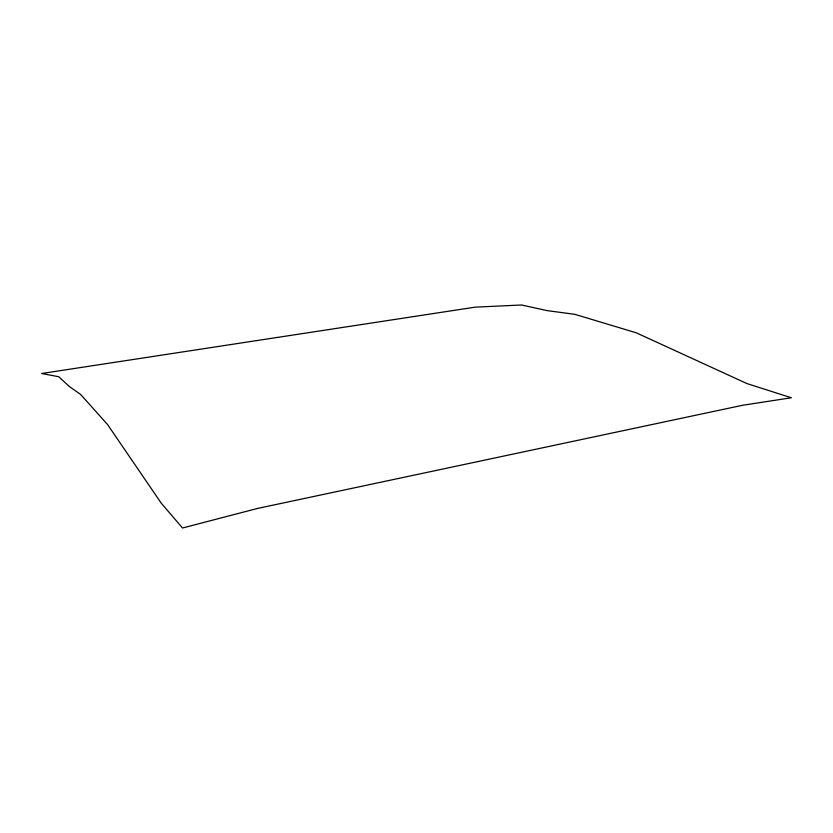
<?xml version="1.0" encoding="UTF-8"?>
<svg xmlns="http://www.w3.org/2000/svg" width="833" height="833" viewBox="0 0 833 833"><rect width="100%" height="100%" fill="white"/><g stroke="black" fill="none" stroke-linecap="round" stroke-linejoin="round"><path stroke-width="1.25" d="M257.47 508.453L182.521 528.007L161.133 503.007L107.582 424.58L80.572 394.405L69.337 386.512L58.768 376.735L41.65 373.507L475.133 307.158L521.593 304.993L547.187 310.626L574.812 314.322L636.183 332.773L747.034 383.607L791.35 397.757L742.578 405.275L257.47 508.453"/></g></svg>
